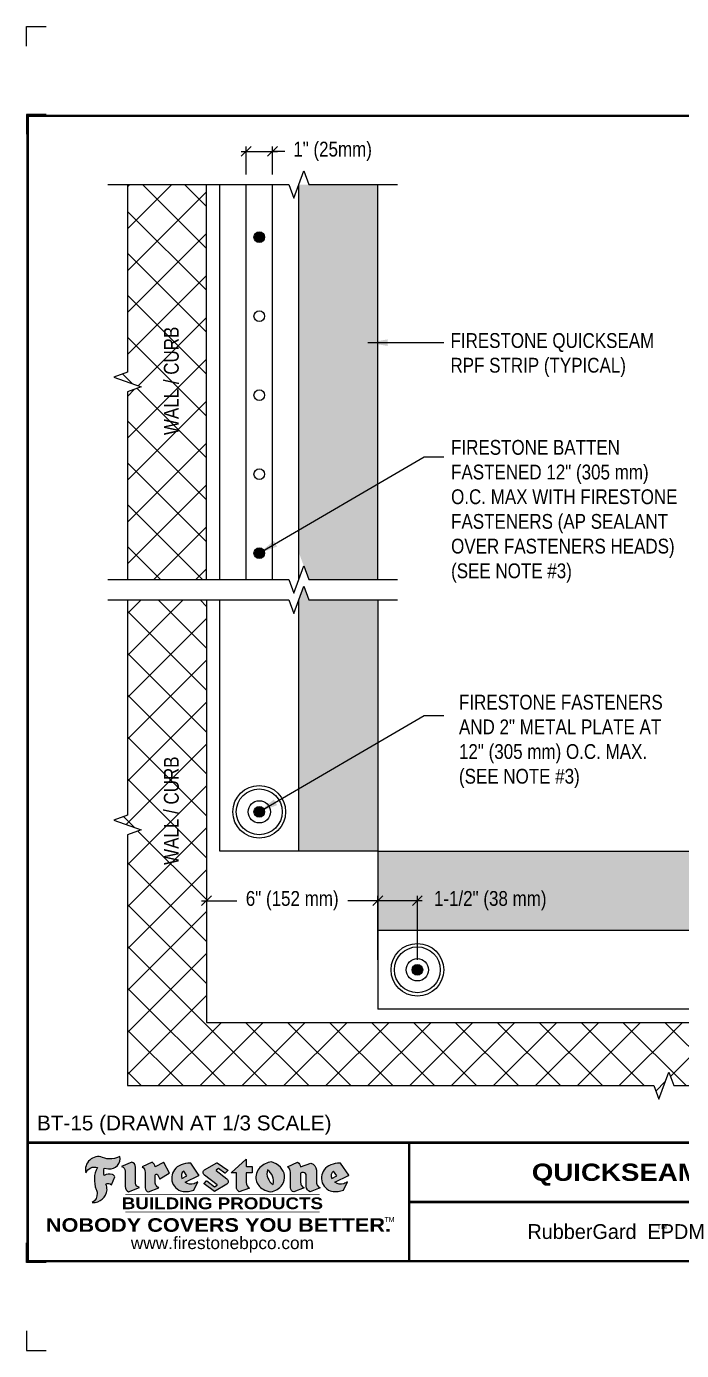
# Model space of a CAD drawing. Header units: inches. Extents: x 143.4 to 163.5, y -124.4 to -107.6.
# Drawn here: x 143.45 to 151.73, y -124.4 to -107.64 of the extents above; entities that cross this region are included whole.
import ezdxf
from ezdxf.enums import TextEntityAlignment as Align

# ---------------------------------------------------------------- set-up
doc = ezdxf.new("R2010")
doc.units = ezdxf.units.IN
doc.header["$MEASUREMENT"] = 0
doc.layers.get('0').update_dxf_attribs({"linetype": 'CONTINUOUS'})
doc.layers.get('DEFPOINTS').update_dxf_attribs({"linetype": 'CONTINUOUS'})
for name, color, linetype in [('FSBP-ACCESSORY-FIRESTONE', 7, 'CONTINUOUS'), ('FSBP-ANNO-NOTE', 7, 'CONTINUOUS'), ('FSBP-MEMBRANE', 7, 'CONTINUOUS'), ('FSBP-TTLB', 7, 'CONTINUOUS'), ('FSBP-TTLB-BORDER', 7, 'CONTINUOUS'), ('FSBP-TTLB-TEXT', 7, 'CONTINUOUS'), ('FSBP-WALL-CURB', 9, 'CONTINUOUS')]:
    doc.layers.add(name, color=color, linetype=linetype)
doc.styles.add('FSBP_ARIAL', font='arial.ttf')
doc.styles.add('FSBP_ARIAL_BOLD', font='')
doc.styles.add('FSBP_ARIAL_NAR', font='ARIALN.TTF')
doc.styles.add('FSBP_BANKGOTHIC', font='bgothm.ttf')
doc.styles.get('FSBP_ARIAL_BOLD').set_extended_font_data('Arial Black')
doc.dimstyles.new('FSBP-DIM', dxfattribs={"dimtxt": 0.1875, "dimasz": 0.125, "dimexe": 0.0625, "dimexo": 0.125, "dimgap": 0.125, "dimtad": 0, "dimdec": 0, "dimzin": 1, "dimdsep": 46, "dimlunit": 4, "dimtxsty": 'FSBP_ARIAL_NAR', "dimblk": 'OBLIQUE', "dimcen": 0.09375, "dimdle": 0.0625, "dimclrd": 256, "dimclre": 256, "dimclrt": 256, "dimadec": 0, "dimazin": 0, "dimtfac": 1, "dimtdec": 0, "dimtmove": 1, "dimatfit": 3, "dimfxl": 1, "dimtolj": 1, "dimtzin": 0, "dimlwd": -1, "dimlwe": -1, "dimarcsym": 0})
doc.dimstyles.new('FSBP-LEADER', dxfattribs={"dimtxt": 0.1875, "dimasz": 0.25, "dimexe": 0.0625, "dimexo": 0.125, "dimgap": 0.125, "dimtad": 0, "dimtih": 1, "dimtoh": 1, "dimdec": 4, "dimzin": 0, "dimdsep": 46, "dimlunit": 4, "dimtxsty": 'FSBP_ARIAL_NAR', "dimcen": 0.09375, "dimclrd": 256, "dimclre": 256, "dimclrt": 256, "dimadec": 0, "dimazin": 0, "dimtfac": 1, "dimtdec": 4, "dimtofl": 0, "dimtmove": 0, "dimatfit": 3, "dimfxl": 1, "dimtolj": 1, "dimtzin": 0, "dimlwd": -1, "dimlwe": -1, "dimarcsym": 0})

# ---------------------------------------------------------------- blocks, each defined once
blk = doc.blocks.new('_OBLIQUE')
at = {"color": 0, "linetype": 'ByBlock'}
blk.add_line((-0.5, -0.5), (0.5, 0.5), dxfattribs=at)
blk = doc.blocks.new('*D6')
at = {"layer": 'DEFPOINTS', "color": 0, "transparency": 16777216}
for p in [(146.5584071463752, -109.2239363226175), (146.2250738130419, -109.6441078425215), (146.5584071463752, -109.6441078425215)]:
    blk.add_point(p, dxfattribs=at)
at = {"layer": 'FSBP-ANNO-NOTE', "transparency": 16777216}
for p, q in [((146.1625738130419, -109.2239363226175), (146.6209071463752, -109.2239363226175)), ((146.2250738130419, -109.5191078425215), (146.2250738130419, -109.1614363226175)), ((146.5584071463752, -109.5191078425215), (146.5584071463752, -109.1614363226175)), ((146.7146106339689, -109.2239363226175), (146.5584071463752, -109.2239363226175))]:
    blk.add_line(p, q, dxfattribs=at)
at = {"layer": 'FSBP-ANNO-NOTE', "transparency": 16777216, "xscale": 0.125, "yscale": 0.125, "zscale": 0.125, "rotation": 180}
blk.add_blockref('_OBLIQUE', (146.2250738130419, -109.2239363226175), dxfattribs=at)
at = {"layer": 'FSBP-ANNO-NOTE', "transparency": 16777216, "xscale": 0.125, "yscale": 0.125, "zscale": 0.125}
blk.add_blockref('_OBLIQUE', (146.5584071463752, -109.2239363226175), dxfattribs=at)
at = {"layer": 'FSBP-ANNO-NOTE', "transparency": 16777216, "insert": (147.3191681032731, -109.2239363226175), "char_height": 0.1875, "attachment_point": 5, "style": 'FSBP_ARIAL_NAR'}
blk.add_mtext('\\A1;1" (25mm)', dxfattribs=at)
blk = doc.blocks.new('*D7')
at = {"layer": 'DEFPOINTS', "color": 0, "transparency": 16777216}
for p in [(147.8917404797086, -118.085149121091), (145.7250738130419, -118.2717735012015), (147.8917404797086, -118.710149121091)]:
    blk.add_point(p, dxfattribs=at)
at = {"layer": 'FSBP-ANNO-NOTE', "transparency": 16777216}
for p, q in [((147.8917404797086, -118.210149121091), (147.8917404797086, -118.772649121091)), ((145.7250738130419, -118.3967735012015), (145.7250738130419, -118.772649121091)), ((145.6625738130419, -118.710149121091), (146.1065824533329, -118.710149121091)), ((147.9542404797086, -118.710149121091), (147.5102318394175, -118.710149121091))]:
    blk.add_line(p, q, dxfattribs=at)
at = {"layer": 'FSBP-ANNO-NOTE', "transparency": 16777216, "xscale": 0.125, "yscale": 0.125, "zscale": 0.125, "rotation": 180}
blk.add_blockref('_OBLIQUE', (145.7250738130419, -118.710149121091), dxfattribs=at)
at = {"layer": 'FSBP-ANNO-NOTE', "transparency": 16777216, "xscale": 0.125, "yscale": 0.125, "zscale": 0.125}
blk.add_blockref('_OBLIQUE', (147.8917404797086, -118.710149121091), dxfattribs=at)
at = {"layer": 'FSBP-ANNO-NOTE', "transparency": 16777216, "insert": (146.8084071463752, -118.710149121091), "char_height": 0.1875, "attachment_point": 5, "style": 'FSBP_ARIAL_NAR'}
blk.add_mtext('\\A1;6" (152 mm)', dxfattribs=at)
blk = doc.blocks.new('*D8')
at = {"layer": 'DEFPOINTS', "color": 0, "transparency": 16777216}
for p in [(147.8917404797086, -118.710149121091), (147.8917404797086, -119.585149121091), (148.3917404797086, -119.585149121091)]:
    blk.add_point(p, dxfattribs=at)
at = {"layer": 'FSBP-ANNO-NOTE', "transparency": 16777216}
for p, q in [((147.8917404797086, -119.460149121091), (147.8917404797086, -118.647649121091)), ((148.3917404797086, -119.460149121091), (148.3917404797086, -118.647649121091)), ((148.4542404797086, -118.710149121091), (147.8292404797086, -118.710149121091))]:
    blk.add_line(p, q, dxfattribs=at)
at = {"layer": 'FSBP-ANNO-NOTE', "transparency": 16777216, "xscale": 0.125, "yscale": 0.125, "zscale": 0.125, "rotation": 180}
blk.add_blockref('_OBLIQUE', (147.8917404797086, -118.710149121091), dxfattribs=at)
at = {"layer": 'FSBP-ANNO-NOTE', "transparency": 16777216, "xscale": 0.125, "yscale": 0.125, "zscale": 0.125}
blk.add_blockref('_OBLIQUE', (148.3917404797086, -118.710149121091), dxfattribs=at)
at = {"layer": 'FSBP-ANNO-NOTE', "transparency": 16777216, "insert": (149.3132862351624, -118.710149121091), "char_height": 0.1875, "attachment_point": 5, "style": 'FSBP_ARIAL_NAR'}
blk.add_mtext('\\A1;1-1/2" (38 mm)', dxfattribs=at)
blk = doc.blocks.new('TTLB-EPDM_1')
at = {"layer": 'FSBP-TTLB-TEXT'}
h = blk.add_hatch(color=1, dxfattribs=at)
edge = h.paths.add_edge_path()
edge.add_arc((1.037309769669573, -0.1982514792917306), 0.1319107607348553, 264.0410451462098, 370.3106169565175)
edge.add_arc((1.027551646585694, 0.1214293576525799), 0.3273056962876235, 270.05058356628535, 295.23459397187514, ccw=False)
edge.add_arc((1.022801957313345, -0.06680179986895154), 0.1391656561713503, 249.3281275763668, 272.0749124149863, ccw=False)
edge.add_line((0.9736743133014443, -0.1970076156048179), (0.9474927838574558, -0.1852745150568325))
edge.add_arc((0.8939498971398288, -0.3394262635682071), 0.1631857907024099, 70.84590087378872, 194.3325259843273)
edge.add_arc((0.8444260109029493, -0.4259936440910768), 0.1179914261095279, 70.96950098067128, 156.9641407594482, ccw=False)
edge.add_arc((1.153141409296894, -0.4684497516079468), 0.3110405457095052, 150.3231137483159, 203.2084295854517)
edge.add_arc((0.7562495500622943, -0.6412608153899899), 0.1218587156617311, 0.8849157075190988, 24.34668939894999, ccw=False)
edge.add_arc((0.7493781665697374, -0.6475258110744375), 0.1289731377238325, -58.36655102076742, 3.6216782311386737, ccw=False)
edge.add_arc((0.8256699029544474, -0.5792158350996106), 0.1783301886510354, 267.2205474105585, 354.1381621173521)
edge.add_arc((0.7903121048625305, -0.6011409294291745), 0.212787892960859, 0.9996158580669322, 21.00503380861244)
edge.add_arc((1.01880712263941, -0.5666691048185161), 0.05136395668415847, 40.82117713173261, 125.52727787225791, ccw=False)
edge.add_line((1.057676976260041, -0.5330924682126437), (1.102776947655911, -0.4308018311949837))
edge.add_arc((1.040858222524664, -0.4699705673995949), 0.07326744446031509, 32.31675181867256, 66.31481236598174)
edge.add_arc((1.032262518825329, -0.5063316993097662), 0.1102246948011782, 69.8179132332389, 125.254734720681)
edge.add_arc((1.127708877207287, -0.368959353531244), 0.1659710644737306, 164.1569669952081, 196.5811013160487, ccw=False)
edge.add_line((0.9680425188342383, -0.3236487780942383), (1.023615334387159, -0.3294494641845773))
h = blk.add_hatch(color=1, dxfattribs=at)
edge = h.paths.add_edge_path()
edge.add_line((1.275239419159561, -0.6223407783464694), (1.415345367376062, -0.5660418822574371))
edge.add_arc((1.421019305783958, -0.5090099247487757), 0.05731350411836949, 181.9717871001989, 264.31851000495806, ccw=False)
edge.add_line((1.363739737527226, -0.5109819325197265), (1.363412352251203, -0.3102363679013962))
edge.add_arc((1.294263659668751, -0.3103491388303989), 0.06914878453844908, 0.0934405599591014, 72.42834396969012)
edge.add_line((1.315139561173908, -0.2444268274366692), (1.186839444240604, -0.3024209471341379))
edge.add_arc((1.175246268095289, -0.3585110609420917), 0.05727567197445628, -0.017399788185912257, 78.322067691347, ccw=False)
edge.add_line((1.232521937428658, -0.3585284546236807), (1.232574268422297, -0.555126496687123))
edge.add_arc((1.305699496415486, -0.5558575689677219), 0.07312888236350451, 179.4272023230205, 245.3845503102953)
h = blk.add_hatch(color=1, dxfattribs=at)
edge = h.paths.add_edge_path()
edge.add_line((1.792026821926584, -0.3839679064720229), (1.722158956877934, -0.2518542302253621))
edge.add_arc((1.720119655279638, -0.2529327078887852), 0.002306916790721817, 27.87197133405656, 117.3766794470751)
edge.add_line((1.719058846382097, -0.250884159729182), (1.610638460368705, -0.3070279753467702))
edge.add_arc((1.547088841662962, -0.3061026658494403), 0.06355635479880145, 359.165808011073, 425.8793658831422)
edge.add_line((1.573061729235633, -0.2480956029480268), (1.446879247402876, -0.3051325108639702))
edge.add_arc((1.407812067100189, -0.370357133046621), 0.07602957263902092, -3.441403975725109, 59.07992244284969, ccw=False)
edge.add_line((1.483704536400296, -0.3749210150788969), (1.483704536400296, -0.5723838140635706))
edge.add_arc((1.54053746518044, -0.568254406115083), 0.05698275005415228, 184.1557352478595, 255.3066498366543)
edge.add_line((1.526084036778343, -0.6233736605654059), (1.657291340682093, -0.570650514527486))
edge.add_arc((1.688298576827198, -0.5021390388423987), 0.0752015358480571, 207.5160880841914, 245.649226723163, ccw=False)
edge.add_arc((1.721050197024907, -0.4914488168456328), 0.1093332836229113, 179.4823365255141, 204.5537900001094, ccw=False)
edge.add_line((1.611721375809452, -0.4904610114968335), (1.611721375809452, -0.4126404716788983))
edge.add_arc((1.628589765097195, -0.414159299036043), 0.01693662875851176, 28.356188110622725, 174.8549701683585, ccw=False)
edge.add_arc((1.627340435522395, -0.4197189881350504), 0.02111886817708033, 22.216893572439517, 40.10213956426492, ccw=False)
edge.add_line((1.646891420738257, -0.4117336534413738), (1.666638796144639, -0.4549750258192233))
edge.add_arc((1.668737246926742, -0.4540167099035481), 0.002306916790685496, 204.545128184284, 299.6323508190091)
edge.add_line((1.669877862091766, -0.4560219186518992), (1.791128135493295, -0.3870515928837648))
edge.add_line((1.791128135493295, -0.3870515928837648), (1.792026821926584, -0.3839679064720229))
h = blk.add_hatch(color=1, dxfattribs=at)
h.paths.add_polyline_path([(2.063388732080512, -0.2583237030618903, 0.02524281661523788), (2.025024361750752, -0.2610532129309178, 0.1213611957758757), (1.901773912052249, -0.3008158885520373, 0.6151668103976068), (1.93274136141747, -0.6099060679591872, 0.05306812109568645), (1.967936229862175, -0.617865745600497, 0.1150932231766138), (2.099126721549737, -0.5994933789882708), (2.151195569562105, -0.4944891916583316, -0.08755405562188731), (2.104230609512001, -0.5187113292177372, -0.265591761123442), (1.992692314386659, -0.5010701623316862), (2.165347897647223, -0.4141184325909109, 0.4518949533370738), (2.166222728871162, -0.4107679608846269)])
h.paths.add_polyline_path([(2.014217313945437, -0.4188965037300676), (1.951113654018855, -0.4515330109460507, -0.3720533890450154), (1.973177450672722, -0.3607130665457561)], flags=16)
h = blk.add_hatch(color=1, dxfattribs=at)
edge = h.paths.add_edge_path()
edge.add_arc((2.260407392426802, -0.3775796671688782), 0.04152450223225729, 123.20805433950699, 232.2027298779723, ccw=False)
edge.add_line((2.237665217914071, -0.3428366421988329), (2.393535971665983, -0.2540943745380986))
edge.add_arc((2.394677353533142, -0.2560991469722482), 0.002306916790741334, 55.64644466176611, 119.65426054492559, ccw=False)
edge.add_line((2.395979141996861, -0.2541946229174954), (2.531809646140459, -0.3470380726374032))
edge.add_arc((2.530468902927946, -0.3489153772789875), 0.002306916790700397, -42.731101238422525, 54.4661353739603, ccw=False)
edge.add_line((2.532163440279987, -0.3504807552658491), (2.498457913851155, -0.3869673252714421))
edge.add_arc((2.496763376499139, -0.3854019472845934), 0.002306916790672934, 233.7527076894875, 317.26889876138785, ccw=False)
edge.add_line((2.495399362263356, -0.38726241234572), (2.413849913492982, -0.3274738082119626))
edge.add_arc((2.412485899257181, -0.3293342732731342), 0.002306916790720064, 53.75270768979358, 124.4135619297835)
edge.add_line((2.41118211687575, -0.3274311136421062), (2.382933981293377, -0.346782838468144))
edge.add_arc((2.38423776367478, -0.3486859980991606), 0.002306916790694898, 124.4135619293799, 231.8459020253626)
edge.add_line((2.382812599816248, -0.3505000469010184), (2.519899969301207, -0.4581994452042721))
edge.add_arc((2.494247019847682, -0.4908523236374461), 0.04152450223225742, -55.21225898295222, 51.84590202520428, ccw=False)
edge.add_line((2.517938320565804, -0.5249552055672808), (2.364434947484597, -0.6179520922513717))
edge.add_arc((2.36323960192349, -0.6159790200102006), 0.002306916790726996, 233.2955624372927, 301.20872157023314, ccw=False)
edge.add_line((2.361860787187538, -0.6178285429225383), (2.231266621301074, -0.5204709167214361))
edge.add_arc((2.232647938930649, -0.5186232623475259), 0.002306916790697672, 135.5134179846393, 233.21798691998708, ccw=False)
edge.add_line((2.231002150870836, -0.5170067083764565), (2.262839375599356, -0.4845937328397696))
edge.add_arc((2.264485163659225, -0.4862102868108537), 0.002306916790748497, 53.0352839999411, 135.513417985369, ccw=False)
edge.add_line((2.265872365996302, -0.4843670465239001), (2.361834678328762, -0.5565872257804898))
edge.add_arc((2.363221880665761, -0.5547439854936304), 0.002306916790627066, 233.0352840000685, 302.2362632414394)
edge.add_line((2.36445241715569, -0.5566953042850713), (2.39428499383348, -0.5378823484768844))
edge.add_arc((2.393054457343549, -0.5359310296853765), 0.002306916790685166, 302.2362632406177, 412.2027298768422)
edge.add_line((2.394468296066179, -0.5341081404551886), (2.234958295420142, -0.4103916733127022))
h = blk.add_hatch(color=1, dxfattribs=at)
edge = h.paths.add_edge_path()
edge.add_line((2.763460561272041, -0.2072496393923444), (2.763460561272041, -0.2969520779963801))
edge.add_arc((2.765767478062699, -0.2969520779963943), 0.00230691679065842, 179.9999999996471, 269.9999999996471)
edge.add_line((2.765767478062685, -0.2992589947870528), (2.835417693520355, -0.2992589947870528))
edge.add_arc((2.835417693520355, -0.3015659115777538), 0.002306916790701052, 0, 90, ccw=False)
edge.add_line((2.837724610311056, -0.3015659115777538), (2.837724610311056, -0.3790761307453892))
edge.add_arc((2.83541769352037, -0.3790761307453749), 0.002306916790686842, 269.99999999964706, 359.99999999964706, ccw=False)
edge.add_line((2.835417693520355, -0.3813830475360618), (2.765767478062685, -0.3813830475360618))
edge.add_arc((2.765767478062699, -0.3836899643267202), 0.00230691679065842, 90.00000000035294, 180.0000000003529)
edge.add_line((2.763460561272041, -0.3836899643267344), (2.763460561272041, -0.5033995910642801))
edge.add_arc((2.836735953378943, -0.5071368822038516), 0.07337063740681413, 177.0802527808789, 245.3249543133826)
edge.add_line((2.806105814540615, -0.5738080530967267), (2.674529557384915, -0.6226036013049594))
edge.add_arc((2.708610405062069, -0.564298408791804), 0.06753517344606039, 177.0345319916277, 239.6926428024901, ccw=False)
edge.add_line((2.641165668230087, -0.560804539009709), (2.641165668230087, -0.3836899643267344))
edge.add_arc((2.638858751439429, -0.3836899643267202), 0.00230691679065842, 359.9999999996471, 449.999999999647)
edge.add_line((2.638858751439443, -0.3813830475360618), (2.572857950769389, -0.3813830475360618))
edge.add_line((2.572857950769389, -0.3813830475360618), (2.763460561272041, -0.2072496393923444))
h = blk.add_hatch(color=1, dxfattribs=at)
edge = h.paths.add_edge_path(flags=16)
edge.add_arc((2.940363509127394, -0.4847985213681437), 0.1684614578629418, 344.5558804047865, 417.0140046669545)
edge.add_arc((3.194458079644619, -0.3883534532477785), 0.1684614578629414, 164.5558804047864, 237.0140046669546)
edge = h.paths.add_edge_path()
edge.add_arc((3.069375116502199, -0.4399344555144872), 0.1828726885096673, 136.0914512150047, 191.213418978326)
edge.add_arc((3.064939550433406, -0.4318234379590333), 0.1803148804748503, 194.0167254156723, 240.6663730831859)
edge.add_arc((3.098047041778981, -0.3845058757092554), 0.2378525180183701, 239.2975390661776, 264.2889872773176)
edge.add_arc((3.04884478212623, -0.4190232383793012), 0.203760689247156, 277.1986764832036, 326.503572961274)
edge.add_arc((3.077739326803546, -0.4341046616465112), 0.171374865791709, 325.3768876809902, 406.3828327799087)
edge.add_arc((3.011839488065919, -0.4896144380417797), 0.2571945645850002, 44.28462553519766, 73.82901434867304)
edge.add_arc((3.117152499586992, -0.4983433120546693), 0.2579560664039132, 97.50292863483666, 134.1039137579027)
h = blk.add_hatch(color=1, dxfattribs=at)
edge = h.paths.add_edge_path()
edge.add_line((3.322690228557462, -0.5721896537377091), (3.322690228557462, -0.3749210150788969))
edge.add_arc((3.246797759257384, -0.3703571330465745), 0.076029572638996, 356.5585960242387, 419.0799224428129)
edge.add_line((3.285864939560099, -0.3051325108639702), (3.412047421392799, -0.2480956029480268))
edge.add_arc((3.386074533820159, -0.3061026658494941), 0.06355635479883807, 0.3962622833877276, 65.87936588318718, ccw=False)
edge.add_line((3.449629368605429, -0.3056631084210863), (3.580526418688805, -0.2593848434574539))
edge.add_arc((3.555744121700958, -0.3530904070730321), 0.09692726601172152, 2.366977007666776, 75.18615851992018, ccw=False)
edge.add_line((3.652588689330287, -0.3490873311063041), (3.652588689330287, -0.4883770011386872))
edge.add_arc((3.761877549389556, -0.4914934052703811), 0.1093332836229047, 178.3666365323574, 204.5537900000422)
edge.add_arc((3.729125929191727, -0.5021836272670953), 0.07520153584796169, 207.5160880841711, 245.2240541443093)
edge.add_line((3.697611150971852, -0.5704631245385627), (3.572585913552643, -0.6207021253773775))
edge.add_arc((3.59534718600759, -0.5526356419907701), 0.07177131519198746, 180.3328587115751, 251.51018566665869, ccw=False)
edge.add_line((3.523577081955409, -0.5530525936986663), (3.523577081955409, -0.4153032515383615))
edge.add_arc((3.486319529276879, -0.4148773504126441), 0.0372599868942854, 359.3450650296066, 449.0500281941028)
edge.add_arc((3.482769874121713, -0.4419622099033496), 0.06447454900600783, 86.29402372314017, 119.8211331593848)
edge.add_line((3.450707067966732, -0.3860252459975726), (3.450707067966732, -0.4904610114968335))
edge.add_arc((3.560035889182251, -0.491448816845647), 0.1093332836229751, 179.4823365255069, 204.5537900001023)
edge.add_arc((3.527284268984408, -0.5021390388424952), 0.07520153584796385, 207.5160880841699, 245.6492267231416)
edge.add_line((3.496277032839316, -0.570650514527486), (3.365069728935509, -0.6233736605654059))
edge.add_arc((3.37950248606194, -0.5682868177318081), 0.05694615642555727, 183.9298782390169, 255.318496325343, ccw=False)
h = blk.add_hatch(color=1, dxfattribs=at)
h.paths.add_polyline_path([(3.957695472291277, -0.2583237030618903, 0.02524281661523822), (3.919331101961575, -0.2610532129309178, 0.1085638477195505), (3.807890832595604, -0.2939221658134414, 0.6425897848490651), (3.827048101628293, -0.6099060679591872, 0.05306812109569052), (3.862242970072884, -0.617865745600497, 0.1150932231766133), (3.993433461760503, -0.5994933789882708), (4.045502309772871, -0.4944891916583316, -0.08755405562189084), (3.998537349722767, -0.5187113292177372, -0.2655917611234366), (3.886999054597368, -0.5010701623316862), (4.059654637857989, -0.4141184325909109, 0.4518949533370731), (4.060529469081928, -0.4107679608846269)])
h.paths.add_polyline_path([(3.90852405415626, -0.4188965037300676), (3.845420394229677, -0.4515330109460507, -0.3720533890450147), (3.867484190883488, -0.3607130665457561)], flags=16)
at = {"layer": 'DEFPOINTS', "linetype": 'Continuous', "ltscale": 1.75}
for points in [[(-0.015625, 13.88083333333333), (-0.015625, 14.13083333333333), (0.234375, 14.13083333333333)], [(-0.015625, -2.380833333333342), (-0.015625, -2.630833333333342), (0.234375, -2.630833333333342)]]:
    blk.add_lwpolyline(points, dxfattribs=at)
at = {"layer": 'DEFPOINTS', "color": 1}
for points in [[(0.234375, 13.015625), (-0.015625, 13.015625), (-0.015625, 12.765625)], [(0.234375, -1.515625), (-0.015625, -1.515625), (-0.015625, -1.265625)]]:
    blk.add_lwpolyline(points, dxfattribs=at)
at = {"layer": 'FSBP-TTLB', "const_width": 0.03125}
for points in [[(0, 0), (0, -1.5), (20, -1.5), (20, 0), (0, 0)], [(4.825208527206769, 0), (4.825208527206769, -0.75)], [(4.825208527206769, -0.75), (15.84028770518938, -0.75)], [(4.825208527206769, -0.75), (4.825208527206769, -1.5)]]:
    blk.add_lwpolyline(points, dxfattribs=at)
at = {"layer": 'FSBP-TTLB-BORDER', "const_width": 0.03125}
blk.add_lwpolyline([(20, 0), (20, 13), (0, 13), (0, 0)], dxfattribs=at)
at = {"layer": 'FSBP-TTLB-TEXT', "color": 1}
blk.add_line((0.7358432058323388, -0.379822754145593), (0.7358432058323388, -0.379822754145593), dxfattribs=at)
for points in [[(1.023615323725323, -0.3294494630716969, 0.5000510906601082), (1.167090420776901, -0.1746414942047778, -0.1103304102359608), (1.027840608309816, -0.2058762110801382, -0.09957876667165425), (0.9736743133014443, -0.1970076156048179), (0.9474927838574558, -0.1852745150568325, 0.5978159689075124), (0.7358432058323388, -0.379822754145593, -0.3938834584182213), (0.8828996422548698, -0.3144510229727047, 0.2349406564350952), (0.86727108227484, -0.5910237178633082, -0.1027304183841549), (0.8780937320133262, -0.6393788197974146, -0.2772692352614086), (0.8170223912655956, -0.7573362346216896, 0.3985429150902959), (1.003067614090241, -0.5974286950643517, 0.0875124847930418), (0.9889600163401155, -0.5248671157293501, -0.3874031597924062), (1.057676976260041, -0.5330924682126437), (1.102776947655911, -0.4308018311949837, 0.1494423498871741), (1.07029056398062, -0.4028746979725923, 0.2467195073738216), (0.9686394281704906, -0.4163228904100862, -0.1424285161541127), (0.9680425188342383, -0.3236487780942383), (1.023615334387159, -0.3294494641845773)], [(2.166222728871162, -0.4107679608846269), (2.063388732080512, -0.2583237030618903, 0.02524281661523788), (2.025024361750752, -0.2610532129309178, 0.1085638477195265), (1.913584092384895, -0.2939221658134414, 0.6425897848491228), (1.93274136141747, -0.6099060679591872, 0.05306812109568648), (1.967936229862175, -0.617865745600497, 0.1150932231766137), (2.099126721549737, -0.5994933789882708), (2.151195569562105, -0.4944891916583316, -0.0875540556218873), (2.104230609512001, -0.5187113292177372, -0.2655917611234418), (1.992692314386659, -0.5010701623316862), (2.165347897647223, -0.4141184325909109)], [(2.763460561272041, -0.2072496393923444), (2.763460561272041, -0.2969520779963801, 0.4142135623730958), (2.765767478062685, -0.2992589947870528), (2.835417693520355, -0.2992589947870528, -0.414213562373095), (2.837724610311056, -0.3015659115777538), (2.837724610311056, -0.3790761307453892, -0.4142135623730938), (2.835417693520355, -0.3813830475360618), (2.765767478062685, -0.3813830475360618, 0.4142135623730958), (2.763460561272041, -0.3836899643267344), (2.763460561272041, -0.5033995910642801, 0.3068985753588853), (2.806105814540615, -0.5738080530967267), (2.674529557384915, -0.6226036013049594, -0.2804194150632976), (2.641165668230087, -0.560804539009709), (2.641165668230087, -0.3836899643267344, 0.414213562373095), (2.638858751439443, -0.3813830475360618), (2.572857950769389, -0.3813830475360618), (2.763460561272041, -0.2072496393923444)], [(4.060529469081928, -0.4107679608846269), (3.957695472291277, -0.2583237030618903, 0.02524281661523788), (3.919331101961575, -0.2610532129309178, 0.1085638477195265), (3.807890832595604, -0.2939221658134414, 0.6425897848491228), (3.827048101628293, -0.6099060679591872, 0.05306812109568648), (3.862242970072884, -0.617865745600497, 0.1150932231766137), (3.993433461760503, -0.5994933789882708), (4.045502309772871, -0.4944891916583316, -0.0875540556218873), (3.998537349722767, -0.5187113292177372, -0.2655917611234418), (3.886999054597368, -0.5010701623316862), (4.059654637857989, -0.4141184325909109)], [(4.059654637857989, -0.4141184325909109, 0.4518949533370731), (4.060529469081928, -0.4107679608846269, 0.4518949533370731)]]:
    blk.add_lwpolyline(points, format="xyb", dxfattribs=at)
for points in [[(1.275239419159561, -0.6223407783464694), (1.415345367376062, -0.5660418822574371, -0.3756100036733062), (1.363739737527226, -0.5109819325197265), (1.363412352251203, -0.3102363679013962, 0.3265360292958048), (1.315139561173908, -0.2444268274366692), (1.186839444240604, -0.3024209471341379, -0.3557863980845349), (1.232521937428658, -0.3585284546236807), (1.232574268422297, -0.555126496687123, 0.2960110723418457)], [(1.792026821926584, -0.3839679064720229), (1.722158956877934, -0.2518542302253621, 0.4116839150163434), (1.719058846382097, -0.250884159729182), (1.610638460368705, -0.3070279753467702, 0.2996033003794034), (1.573061729235633, -0.2480956029480268), (1.446879247402876, -0.3051325108639702, -0.2797757560995365), (1.483704536400296, -0.3749210150788969), (1.483704536400296, -0.5723838140635706, 0.320828638474519), (1.526084036778343, -0.6233736605654059), (1.657291340682093, -0.570650514527486, -0.1679398621276611), (1.621603752698661, -0.5368819723450571, -0.1098333365370753), (1.611721375809452, -0.4904610114968335), (1.611721375809452, -0.4126404716788983, -0.743334502655012), (1.64349420176768, -0.4061152228778298, -0.07819791644735608), (1.646891420738257, -0.4117336534413738), (1.666638796144639, -0.4549750258192233, 0.4404648714563479), (1.669877862091766, -0.4560219186518992), (1.791128135493295, -0.3870515928837648)], [(2.234958295420142, -0.4103916733127022, -0.5150044486718882), (2.237665217914071, -0.3428366421988329), (2.393535971665983, -0.2540943745380986, -0.2867822934100265), (2.395979141996861, -0.2541946229174954), (2.531809646140459, -0.3470380726374032, -0.4515027974650387), (2.532163440279987, -0.3504807552658491), (2.498457913851155, -0.3869673252714421, -0.3814439164929681), (2.495399362263356, -0.38726241234572), (2.413849913492982, -0.3274738082119626, 0.3184718635035665), (2.41118211687575, -0.3274311136421062), (2.382933981293377, -0.346782838468144, 0.5064094529656681), (2.382812599816248, -0.3505000469010184), (2.519899969301207, -0.4581994452042721, -0.5043597839115849), (2.517938320565804, -0.5249552055672808), (2.364434947484597, -0.6179520922513717, -0.3053163970316367), (2.361860787187538, -0.6178285429225383), (2.231266621301074, -0.5204709167214361, -0.4541703869768119), (2.231002150870836, -0.5170067083764565), (2.262839375599356, -0.4845937328397696, -0.3762644290664977), (2.265872365996302, -0.4843670465239001), (2.361834678328762, -0.5565872257804898, 0.3114700032088108), (2.36445241715569, -0.5566953042850713), (2.39428499383348, -0.5378823484768844, 0.520381097387146), (2.394468296066179, -0.5341081404551886)], [(2.937624918725987, -0.3131105398334029, 0.2452625673097023), (2.889993533867141, -0.4754966266250307, 0.2064059665179019), (2.976604338974084, -0.5890186876871866, 0.1094800500670344), (3.074378098474654, -0.6211778035979165, 0.2185147641853038), (3.218764944843201, -0.5314757029352819, 0.3689489483072479), (3.195959963110113, -0.3100352223135445, 0.1296305888694145), (3.0834694040758, -0.242595816912754, 0.1610736375384317)], [(3.322690228557462, -0.5721896537377091), (3.322690228557462, -0.3749210150788969, 0.2797757560995341), (3.285864939560099, -0.3051325108639702), (3.412047421392799, -0.2480956029480268, -0.2937618496109166), (3.449629368605429, -0.3056631084210863), (3.580526418688805, -0.2593848434574539, -0.3288760160581939), (3.652588689330287, -0.3490873311063041), (3.652588689330287, -0.4883770011386872, 0.114762897203527), (3.662431105063263, -0.536926560769686, 0.166032965990522), (3.697611150971852, -0.5704631245385627), (3.572585913552643, -0.6207021253773775, -0.3209557512194564), (3.523577081955409, -0.5530525936986663), (3.523577081955409, -0.4153032515383615, 0.4127061514896111), (3.48693727661589, -0.3776224848030694, 0.1473421876160361), (3.450707067966732, -0.3860252459975726), (3.450707067966732, -0.4904610114968335, 0.1098333365370753), (3.460589444855941, -0.5368819723450855, 0.1679398621276611), (3.496277032839316, -0.570650514527486), (3.365069728935509, -0.6233736605654059, -0.3219729545308964), (3.322690228557462, -0.5721896537377091, 29.1476284739)], [(1.951113654018855, -0.4515330109460507), (2.014217313945437, -0.4188965037300676), (1.973177450672722, -0.3607130665457561, 0.3720533890450154)], [(3.10274193015772, -0.5296595419651595, 0.3271311138286319), (3.032079658614293, -0.3434924326507627, 0.3271311138286322)], [(3.845420394229677, -0.4515330109460507), (3.90852405415626, -0.4188965037300676), (3.867484190883488, -0.3607130665457561, 0.3720533890450154)]]:
    blk.add_lwpolyline(points, format="xyb", close=True, dxfattribs=at)
at = {"layer": 'FSBP-TTLB-TEXT', "const_width": 0.0078125}
for points in [[(1.233926579809207, -0.6584455781731435), (3.691229482685259, -0.6584455781731577)], [(1.233926579809207, -0.8761560960495984), (3.691229482685259, -0.8761560960495842)]]:
    blk.add_lwpolyline(points, dxfattribs=at)
at = {"layer": 'FSBP-TTLB-TEXT', "color": 1}
for centre, start, end in [((1.789987520328282, -0.3850463841354355), 299.6323508193319, 27.87197133380463), ((2.164310260790558, -0.412058050385383), 296.7304547840455, 34.00233684987403)]:
    blk.add_arc(centre, 0.00230691679068068, start, end, dxfattribs=at)
at = {"layer": 'FSBP-TTLB-TEXT', "lineweight": 18, "style": 'FSBP_ARIAL_BOLD'}
blk.add_text('BUILDING PRODUCTS', height=0.1484375, dxfattribs=at).set_placement((2.462578031247233, -0.7673008371113639), align=Align.MIDDLE_CENTER)
at = {"layer": 'FSBP-TTLB-TEXT', "color": 1}
for s, height, style, p in [('NOBODY COVERS YOU BETTER.', 0.171875, 'FSBP_ARIAL_BOLD', (2.412604263603384, -1.041650450587369)), ('TM', 0.0625, 'FSBP_BANKGOTHIC', (4.576671173373001, -0.9725745042934193))]:
    blk.add_text(s, height=height, dxfattribs=dict(at, style=style)).set_placement(p, align=Align.MIDDLE_CENTER)
at = {"layer": 'FSBP-TTLB-TEXT'}
for s, height, style, p in [('RubberGard  EPDM', 0.1875, 'FSBP_BANKGOTHIC', (7.443365678241776, -1.125)), ('TM', 0.0625, 'FSBP_BANKGOTHIC', (8.023397742165457, -1.062518816683806)), ('www.firestonebpco.com', 0.15625, 'FSBP_ARIAL', (2.462578031247233, -1.268657306740124))]:
    blk.add_text(s, height=height, dxfattribs=dict(at, style=style)).set_placement(p, align=Align.MIDDLE_CENTER)
for tag, height, style, p in [('MAXIMUM_WARRANTY', 0.1875, 'FSBP_ARIAL_BOLD', (18.03987100774941, 0.2240244307510579)), ('ACCPT_SYSTEMS', 0.21875, 'FSBP_ARIAL', (12.49438170418193, -1.125))]:
    blk.add_attdef(tag, text='', height=height, dxfattribs=dict(at, style=style)).set_placement(p, align=Align.MIDDLE_LEFT)
for tag, height, style, p in [('DETAIL_DESCP_LINE_1', 0.21875, 'FSBP_ARIAL_BOLD', (10.33118450231211, -0.3736318192489421)), ('ISSUE_REV_DATE', 0.21875, 'FSBP_ARIAL', (16.84069633627263, -0.7282559425942452)), ('DETAIL_NUMBER', 0.4375, 'FSBP_ARIAL', (18.91941590748775, -0.8931630692489421))]:
    blk.add_attdef(tag, text='', height=height, dxfattribs=dict(at, style=style)).set_placement(p, align=Align.MIDDLE_CENTER)

msp = doc.modelspace()

# ---------------------------------------------------------------- hatches: boundary and pattern name
at = {"layer": 'FSBP-ACCESSORY-FIRESTONE', "linetype": 'Continuous'}
for points in [[(146.3240321463753, -110.3107745091882, 1), (146.4594488130419, -110.3107745091882, 1)], [(146.4594488130419, -114.3107745091883, 1), (146.3240321463753, -114.3107745091883, 1)], [(146.4594488130419, -117.5851491210909, 1), (146.3240321463753, -117.5851491210909, 1)], [(148.3240321463753, -119.585149121091, 1), (148.4594488130419, -119.585149121091, 1)]]:
    msp.add_hatch(color=256, dxfattribs=at).paths.add_polyline_path(points)
at = {"layer": 'FSBP-MEMBRANE'}
h = msp.add_hatch(dxfattribs=at)
h.set_pattern_fill('DOTS', color=9, scale=0.5, style=0)
h.set_pattern_definition([(0, (-22.09204110477629, -105.3814710646117), (0.015625, 0.03125), [0, -0.03125])])
h.paths.add_polyline_path([(146.8917404797086, -114.3006731650897), (147.0167404797086, -114.6441078425216), (147.8917404797086, -114.6441078425216), (147.8917404797086, -109.6441078425215), (146.8917404797086, -109.6441078425215)])
h = msp.add_hatch(dxfattribs=at)
h.set_pattern_fill('DOTS', color=9, scale=0.5, style=0)
h.set_pattern_definition([(0, (0, 0), (0.015625, 0.03125), [0, -0.03125])])
h.paths.add_polyline_path([(147.8917404797086, -114.9013576726734), (147.0167404797086, -114.9013576726734), (146.9542404797086, -114.7296403339575), (146.8917404797086, -114.9013576726736), (146.8917404797086, -118.0851491210909), (147.8917404797087, -118.0851491210909)])
h.paths.add_polyline_path([(153.7042404797086, -118.085149121091), (147.8917404797086, -118.085149121091), (147.8917404797086, -119.085149121091), (153.7042404797088, -119.085149121091), (153.5325231409927, -119.022649121091), (153.7042404797086, -118.960149121091)])
h.paths.add_polyline_path([(155.8917404797086, -118.085149121091), (154.0792404797086, -118.085149121091), (154.0792404797086, -118.960149121091), (153.9075231409927, -119.022649121091), (154.0792404797088, -119.085149121091), (155.8917404797086, -119.085149121091)])
h.paths.add_polyline_path([(152.6525266325054, -118.878336365293), (155.1263499612912, -118.878336365293), (155.1263499612912, -118.4879884798905), (152.6525266325054, -118.4879884798905)], flags=9)
h.paths.add_polyline_path([(148.5488975925976, -118.8783363652929), (150.0676987522156, -118.8783363652929), (150.0676987522156, -118.4879884798904), (148.5488975925976, -118.4879884798904)], flags=24)
at = {"layer": 'FSBP-WALL-CURB', "linetype": 'Continuous'}
h = msp.add_hatch(dxfattribs=at)
h.set_pattern_fill('ANSI37', color=256, scale=3, style=0)
h.set_pattern_definition([(45, (-221.0920411047764, -2.967863322229775), (-0.2651650429449553, 0.2651650429449554), []), (135, (-221.0920411047764, -2.967863322229775), (-0.2651650429449554, -0.2651650429449553), [])])
h.paths.add_polyline_path([(144.7250738130419, -114.6441078425216), (145.7250738130419, -114.6441078425216), (145.7250738130419, -109.6441078425215), (144.7250738130419, -109.6441078425215), (144.7250738130419, -112.0191078425216), (144.553356474326, -112.0816078425216), (144.8967911517578, -112.2066078425216), (144.7250738130419, -112.2691078425216)])
h.paths.add_polyline_path([(145.4243917959566, -112.8645951378831), (145.4243917959566, -111.3952269591655), (145.1333575190125, -111.3952269591655), (145.1333575190125, -112.8645951378831)], flags=24)
at = {"layer": 'FSBP-WALL-CURB'}
h = msp.add_hatch(dxfattribs=at)
h.set_pattern_fill('ANSI37', color=256, scale=3, style=0)
h.set_pattern_definition([(45, (20.90795889522406, -70.24766837517943), (-0.2651650429449553, 0.2651650429449554), []), (135, (20.90795889522406, -70.24766837517943), (-0.2651650429449554, -0.2651650429449553), [])])
h.paths.add_polyline_path([(145.7250738130419, -114.9013576726734), (144.7250738130419, -114.9013576726734), (144.7250738130419, -117.6268157877576), (144.553356474326, -117.6893157877576), (144.8967911517578, -117.8143157877576), (144.7250738130419, -117.8768157877576), (144.7250738130419, -121.0518157877576), (151.3843744029019, -121.0518157877576), (151.4468744029019, -121.2235331264735), (151.5718744029019, -120.8800984490417), (151.6343744029019, -121.0518157877576), (153.7042404797086, -121.0518157877575), (153.7042404797086, -120.2518157877575), (145.7250738130419, -120.2518157877576)])
h.paths.add_polyline_path([(145.4243917959566, -118.3056364164525), (145.4243917959566, -116.8362682377349), (145.1333575190125, -116.8362682377349), (145.1333575190125, -118.3056364164525)], flags=24)

# ---------------------------------------------------------------- linework, layer by layer
at = {"layer": 'FSBP-ACCESSORY-FIRESTONE'}
for p, q in [((146.2250738130419, -114.6441078425216), (146.2250738130419, -109.6441078425216)), ((146.5584071463752, -114.6441078425216), (146.5584071463752, -109.6441078425216))]:
    msp.add_line(p, q, dxfattribs=at)
for centre, radius in [((146.3917404797086, -110.3107745091882), 0.06770833333333333), ((146.3917404797086, -111.3107745091883), 0.06770833333333333), ((146.3917404797086, -112.3107745091883), 0.06770833333333333), ((146.3917404797086, -113.3107745091883), 0.06770833333333333), ((146.3917404797086, -114.3107745091883), 0.06770833333333333), ((146.3917404797086, -117.5851491210909), 0.3333333333333333), ((146.3917404797086, -117.5851491210909), 0.2903188913793429), ((146.3917404797086, -117.5851491210909), 0.1410171177571035), ((146.3917404797086, -117.5851491210909), 0.06770833333333333), ((148.3917404797086, -119.585149121091), 0.3333333333333333), ((148.3917404797086, -119.585149121091), 0.2903188913793429), ((148.3917404797086, -119.585149121091), 0.1410171177571035), ((148.3917404797086, -119.585149121091), 0.06770833333333333)]:
    msp.add_circle(centre, radius, dxfattribs=at)
at = {"layer": 'FSBP-MEMBRANE'}
for p, q in [((145.8917404797086, -114.6441078425216), (145.8917404797086, -109.6441078425216)), ((147.8917404797086, -114.6441078425216), (147.8917404797086, -109.6441078425216)), ((146.8917404797086, -118.0851491210909), (146.8917404797086, -114.9013576726733)), ((147.8917404797087, -118.085149121091), (153.7042404797086, -118.085149121091)), ((147.8917404797086, -118.0851491210909), (147.8917404797086, -120.085149121091)), ((147.8917404797086, -119.085149121091), (153.7042404797087, -119.085149121091)), ((153.7042404797086, -120.085149121091), (147.8917404797087, -120.0851491210911))]:
    msp.add_line(p, q, dxfattribs=at)
at = {"layer": 'FSBP-MEMBRANE', "linetype": 'Continuous'}
msp.add_line((146.8917404797086, -114.6441078425216), (146.8917404797086, -109.6441078425214), dxfattribs=at)
for points in [[(144.4750738130419, -109.6441078425215), (146.7667404797086, -109.6441078425215), (146.8292404797086, -109.8158251812375), (146.9542404797086, -109.4723905038056), (147.0167404797086, -109.6441078425215), (148.1417404797086, -109.6441078425215)], [(144.4750738130419, -114.6441078425216), (146.7667404797086, -114.6441078425216), (146.8292404797086, -114.8158251812375), (146.9542404797086, -114.4723905038056), (147.0167404797086, -114.6441078425216), (148.1417404797086, -114.6441078425216)], [(144.4750738130419, -114.9013576726734), (146.7667404797086, -114.9013576726734), (146.8292404797086, -115.0730750113893), (146.9542404797086, -114.7296403339575), (147.0167404797086, -114.9013576726734), (148.1417404797086, -114.9013576726734)]]:
    msp.add_lwpolyline(points, dxfattribs=at)
at = {"layer": 'FSBP-MEMBRANE'}
msp.add_lwpolyline([(147.8917404797086, -114.9013576726734), (147.8917404797087, -118.0851491210909), (145.8917404797086, -118.0851491210909), (145.8917404797086, -114.9013576726734)], dxfattribs=at)
at = {"layer": 'FSBP-WALL-CURB'}
for p, q in [((145.7250738130419, -114.6441078425216), (145.7250738130419, -109.6441078425216)), ((145.7250738130419, -114.9013576726734), (145.7250738130419, -120.2518157877576)), ((145.7250738130419, -120.2518157877576), (153.7061967106243, -120.2518157877576))]:
    msp.add_line(p, q, dxfattribs=at)
at = {"layer": 'FSBP-WALL-CURB', "linetype": 'Continuous'}
for points in [[(144.7250738130419, -109.6441078425216), (144.7250738130419, -112.0191078425216), (144.553356474326, -112.0816078425216), (144.8967911517578, -112.2066078425216), (144.7250738130419, -112.2691078425216), (144.7250738130419, -114.6441078425216)], [(144.7250738130419, -114.9013576726734), (144.7250738130419, -117.6268157877576), (144.553356474326, -117.6893157877576), (144.8967911517578, -117.8143157877576), (144.7250738130419, -117.8768157877576), (144.7250738130419, -121.0518157877576)], [(144.7250738130419, -121.0518157877576), (151.3843744029019, -121.0518157877576), (151.4468744029019, -121.2235331264735), (151.5718744029019, -120.8800984490417), (151.6343744029019, -121.0518157877576), (153.7042404797086, -121.0518157877575)]]:
    msp.add_lwpolyline(points, dxfattribs=at)

# ---------------------------------------------------------------- block references
ref = msp.add_blockref('TTLB-EPDM_1', (143.4627011304548, -121.7740378368988))
ref.add_attrib('DETAIL_DESCP_LINE_1', 'QUICKSEAM RPF LAYOUT AT INSIDE CORNER', dxfattribs={"layer": 'FSBP-TTLB-TEXT', "height": 0.21875, "style": 'FSBP_ARIAL_BOLD'}).set_placement((153.7938856327669, -122.1476696561477), align=Align.MIDDLE_CENTER)

# ---------------------------------------------------------------- texts
at = {"layer": 'DEFPOINTS', "style": 'FSBP_ARIAL'}
msp.add_text('BT-15 (DRAWN AT 1/3 SCALE)', height=0.1875, dxfattribs=at).set_placement((143.5798584845292, -121.5240378368987), align=Align.MIDDLE_LEFT)
at = {"layer": 'FSBP-ANNO-NOTE', "style": 'FSBP_ARIAL_NAR'}
for p in [(145.2789386070071, -112.1299110485243), (145.2789386070071, -117.5709523270937)]:
    msp.add_text('WALL / CURB', height=0.1875, rotation=90, dxfattribs=at).set_placement(p, align=Align.MIDDLE_CENTER)
at = {"layer": 'FSBP-ANNO-NOTE', "char_height": 0.1875, "attachment_point": 1, "style": 'FSBP_ARIAL_NAR'}
for s, width, heights, insert in [('\\pt0.375;FIRESTONE QUICKSEAM \\PRPF STRIP (TYPICAL)', 2.67868071509838, [0.5864574194129109], (148.8106665141859, -111.5253629056915)), ('\\pt0.375;FIRESTONE BATTEN FASTENED 12" (305 mm) O.C. MAX WITH FIRESTONE FASTENERS (AP SEALANT OVER FASTENERS HEADS) (SEE NOTE #3)', 2.865224320932612, [2.025634617379184], (148.8184176584564, -112.8774325276099)), ('\\pt0.375;FIRESTONE FASTENERS \\PAND 2" METAL PLATE AT \\P12" (305 mm) O.C. MAX. \\P(SEE NOTE #3)', 2.601564304104613, [1.24456649196509], (148.9182136409399, -116.1033643993342))]:
    msp.add_mtext_dynamic_manual_height_columns(s, width=width, gutter_width=25.61258359297398, heights=heights, dxfattribs=dict(at, insert=insert))

# ---------------------------------------------------------------- dimensions: what is measured, and where the dimension line sits
at = {"layer": 'FSBP-ANNO-NOTE'}
for base, p1, p2, text, picture, middle in [((146.5584071463752, -109.2239363226175), (146.2250738130419, -109.6441078425215), (146.5584071463752, -109.6441078425215), '1" (25mm)', '*D6', (147.3191681032731, -109.2239363226175)), ((147.8917404797086, -118.710149121091), (145.7250738130419, -118.2717735012015), (147.8917404797086, -118.085149121091), '6" (152 mm)', '*D7', (146.8084071463752, -118.710149121091)), ((147.8917404797086, -118.710149121091), (148.3917404797086, -119.585149121091), (147.8917404797086, -119.585149121091), '1-1/2" (38 mm)', '*D8', (149.3132862351624, -118.710149121091))]:
    dim = msp.add_linear_dim(base=base, p1=p1, p2=p2, text=text, dimstyle='FSBP-DIM', dxfattribs=at)
    dim.commit()
    dim.dimension.update_dxf_attribs({"geometry": picture, "text_midpoint": middle, "dimtype": 160})

# ---------------------------------------------------------------- leaders
for points in [[(147.7644673205209, -111.6459205080886), (148.7260887243057, -111.6459205080886)], [(146.3814700273038, -114.3167555174948), (148.4760887243057, -113.0899729912734), (148.7260887243057, -113.0899729912734)], [(146.3814700273038, -117.5911301293975), (148.4760887243057, -116.364347603176), (148.7260887243057, -116.364347603176)]]:
    msp.add_leader(points, dimstyle='FSBP-LEADER', dxfattribs=at)

doc.saveas('drawing.dxf')
